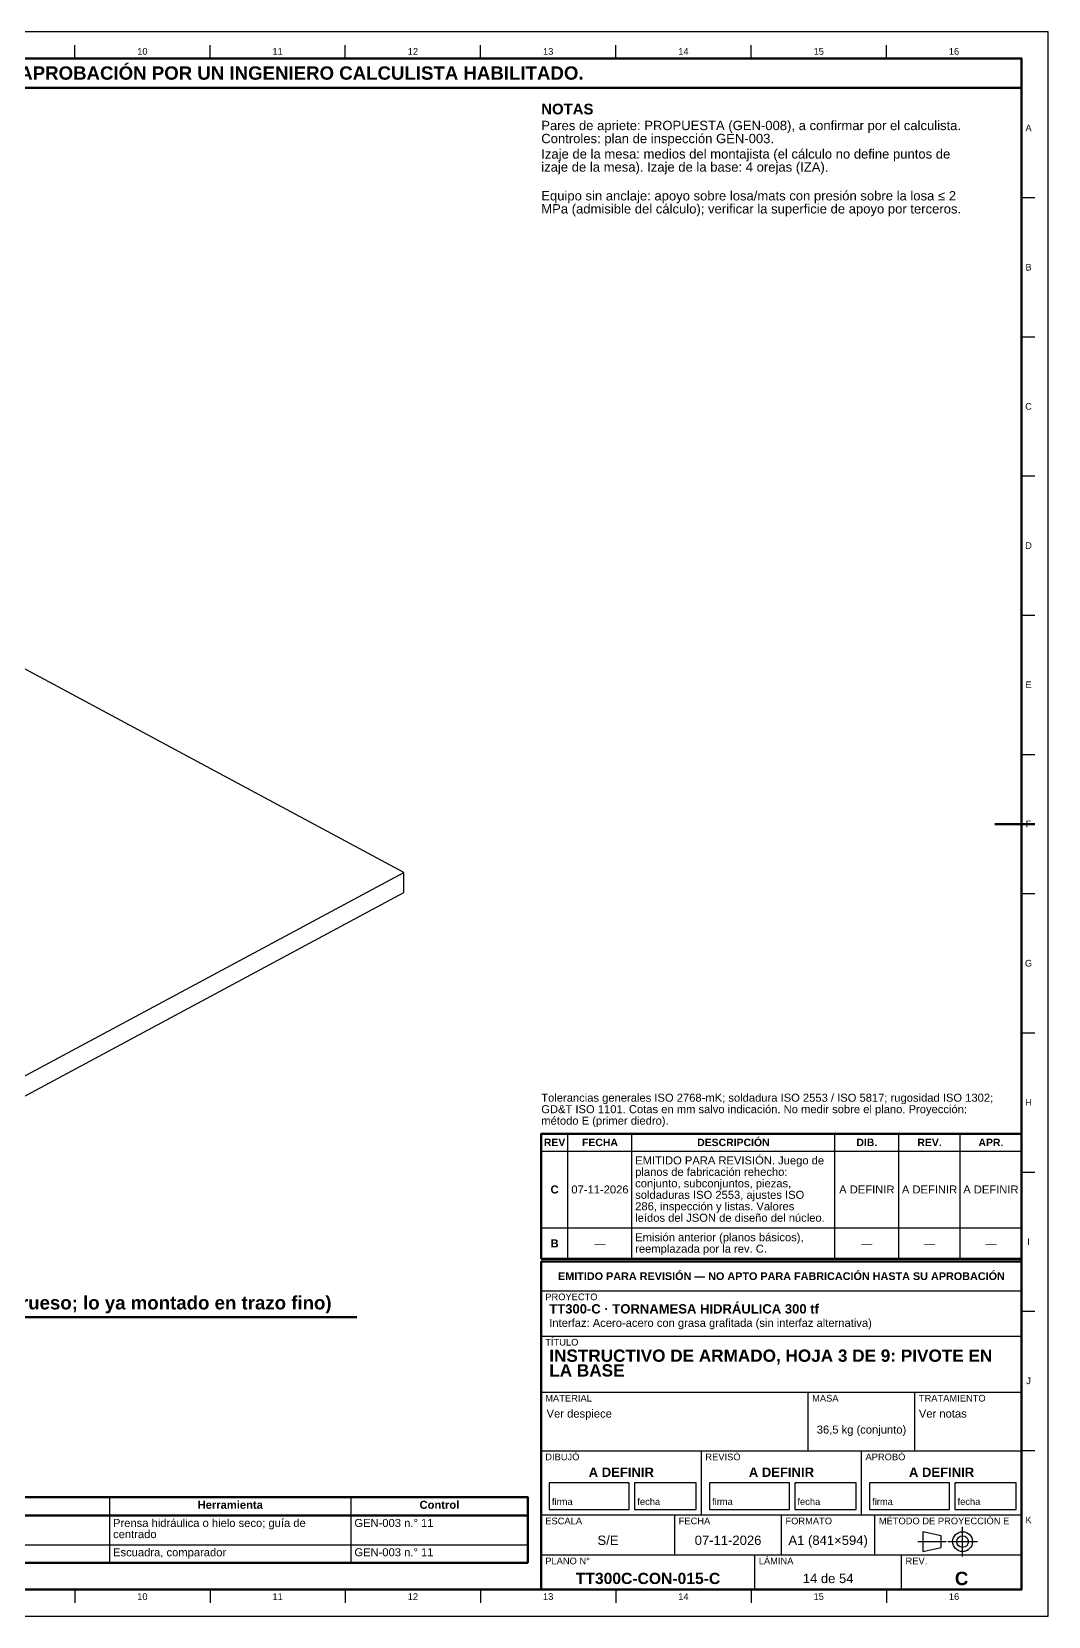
# Model space of a CAD drawing. Header units: millimetres. Extents: x 0 to 841, y 0 to 594.
# Drawn here: x 460 to 841, y 0 to 594 of the extents above; entities that cross this region are included whole.
import ezdxf
from ezdxf.enums import TextEntityAlignment as Align

# ---------------------------------------------------------------- set-up
doc = ezdxf.new("R2010")
doc.units = ezdxf.units.MM
doc.linetypes.add('EJE', pattern=[31, 20, -4, 3, -4])
for name, color, linetype, lineweight in [('EJE', 7, 'EJE', 25), ('FINA', 7, 'CONTINUOUS', 25), ('MARCO', 7, 'CONTINUOUS', 70), ('TXT', 7, 'CONTINUOUS', 25), ('VIS', 7, 'CONTINUOUS', 50)]:
    doc.layers.add(name, color=color, linetype=linetype, lineweight=lineweight)
doc.styles.add('STD', font='LiberationSans-Regular.ttf')
doc.styles.add('STDB', font='LiberationSans-Bold.ttf')

msp = doc.modelspace()

# ---------------------------------------------------------------- linework, layer by layer
at = {"layer": 'EJE'}
for p, q in [((808.88, 22.42), (808.88, 33.58)), ((792.14, 28), (802.68, 28)), ((803.3, 28), (814.46, 28))]:
    msp.add_line(p, q, dxfattribs=at)
at = {"layer": 'FINA'}
for p, q in [((476.19, 584), (476.19, 589)), ((526.88, 584), (526.88, 589)), ((577.56, 584), (577.56, 589)), ((628.25, 584), (628.25, 589)), ((678.94, 584), (678.94, 589)), ((729.62, 584), (729.62, 589)), ((780.31, 584), (780.31, 589)), ((831, 531.82), (836, 531.82)), ((831, 479.64), (836, 479.64)), ((831, 427.45), (836, 427.45)), ((831, 375.27), (836, 375.27)), ((831, 323.09), (836, 323.09)), ((831, 270.91), (836, 270.91)), ((831, 218.73), (836, 218.73)), ((661, 134), (661, 180.9)), ((685, 134), (685, 180.9)), ((761, 134), (761, 180.9)), ((785, 134), (785, 180.9)), ((808, 134), (808, 180.9)), ((651, 174.4), (831, 174.4)), ((831, 166.55), (836, 166.55)), ((651, 145.6), (831, 145.6)), ((651, 134), (831, 134)), ((651, 133), (831, 133)), ((651, 122), (831, 122)), ((831, 114.36), (836, 114.36)), ((651, 105), (831, 105)), ((651, 84), (831, 84)), ((751, 62), (751, 84)), ((791, 62), (791, 84)), ((651, 62), (831, 62)), ((711, 38), (711, 62)), ((771, 38), (771, 62)), ((831, 62.18), (836, 62.18)), ((489.24, 44.6), (489.24, 20)), ((579.68, 44.6), (579.68, 20)), ((25, 37.8), (646, 37.8)), ((651, 38), (831, 38)), ((701, 23), (701, 38)), ((741, 23), (741, 38)), ((776, 23), (776, 38)), ((25, 26.8), (646, 26.8)), ((651, 23), (831, 23)), ((731, 10), (731, 23)), ((786, 10), (786, 23)), ((476.19, 10), (476.19, 5)), ((526.88, 10), (526.88, 5)), ((577.56, 10), (577.56, 5)), ((628.25, 10), (628.25, 5)), ((678.94, 10), (678.94, 5)), ((729.62, 10), (729.62, 5)), ((780.31, 10), (780.31, 5))]:
    msp.add_line(p, q, dxfattribs=at)
for points in [[(0, 0), (841, 0), (841, 594), (0, 594)], [(654, 40), (684, 40), (684, 50), (654, 50)], [(686, 40), (709, 40), (709, 50), (686, 50)], [(714, 40), (744, 40), (744, 50), (714, 50)], [(746, 40), (769, 40), (769, 50), (746, 50)], [(774, 40), (804, 40), (804, 50), (774, 50)], [(806, 40), (829, 40), (829, 50), (806, 50)], [(794, 24.28), (800.82, 25.83), (800.82, 30.17), (794, 31.72)]]:
    msp.add_lwpolyline(points, close=True, dxfattribs=at)
for points in [[(599.5, 278.84), (365.37, 404.55)], [(335.5, 137.1), (599.5, 278.84)], [(599.5, 271.28), (599.5, 278.84)], [(335.5, 129.54), (599.5, 271.28)]]:
    msp.add_lwpolyline(points, dxfattribs=at)
for radius in [3.72, 2.17]:
    msp.add_circle((808.88, 28), radius, dxfattribs=at)
at = {"layer": 'MARCO'}
msp.add_line((836, 297), (821, 297), dxfattribs=at)
for points in [[(20, 10), (831, 10), (831, 584), (20, 584)], [(20, 573), (831, 573), (831, 584), (20, 584)], [(651, 134), (831, 134), (831, 180.9), (651, 180.9)], [(651, 10), (831, 10), (831, 133), (651, 133)]]:
    msp.add_lwpolyline(points, close=True, dxfattribs=at)
at = {"layer": 'VIS'}
for p, q in [((89.09, 112.14), (581.91, 112.14)), ((646, 44.6), (646, 20)), ((25, 20), (646, 20))]:
    msp.add_line(p, q, dxfattribs=at)
msp.add_lwpolyline([(25, 37.8), (646, 37.8), (646, 44.6), (25, 44.6)], close=True, dxfattribs=at)

# ---------------------------------------------------------------- texts
at = {"layer": 'TXT'}
for s, height, style, p in [('ESTOS PLANOS NO SON VÁLIDOS PARA FABRICACIÓN HASTA SU REVISIÓN Y APROBACIÓN POR UN INGENIERO CALCULISTA HABILITADO.', 5, 'STDB', (425.5, 578.5)), ('10', 2.5, 'STD', (501.53, 586.6)), ('11', 2.5, 'STD', (552.22, 586.6)), ('12', 2.5, 'STD', (602.91, 586.6)), ('13', 2.5, 'STD', (653.59, 586.6)), ('14', 2.5, 'STD', (704.28, 586.6)), ('15', 2.5, 'STD', (754.97, 586.6)), ('16', 2.5, 'STD', (805.66, 586.6)), ('A', 2.5, 'STD', (833.6, 557.91)), ('B', 2.5, 'STD', (833.6, 505.73)), ('C', 2.5, 'STD', (833.6, 453.55)), ('D', 2.5, 'STD', (833.6, 401.36)), ('E', 2.5, 'STD', (833.6, 349.18)), ('F', 2.5, 'STD', (833.6, 297)), ('G', 2.5, 'STD', (833.6, 244.82)), ('H', 2.5, 'STD', (833.6, 192.64)), ('REV', 2.8, 'STDB', (656, 177.65)), ('FECHA', 2.8, 'STDB', (673, 177.65)), ('DESCRIPCIÓN', 2.8, 'STDB', (723, 177.65)), ('DIB.', 2.8, 'STDB', (773, 177.65)), ('REV.', 2.8, 'STDB', (796.5, 177.65)), ('APR.', 2.8, 'STDB', (819.5, 177.65)), ('C', 3, 'STDB', (656, 160)), ('07-11-2026', 3, 'STD', (673, 160)), ('A DEFINIR', 3, 'STD', (773, 160)), ('A DEFINIR', 3, 'STD', (796.5, 160)), ('A DEFINIR', 3, 'STD', (819.5, 160)), ('B', 3, 'STDB', (656, 139.8)), ('—', 3, 'STD', (673, 139.8)), ('—', 3, 'STD', (773, 139.8)), ('—', 3, 'STD', (796.5, 139.8)), ('—', 3, 'STD', (819.5, 139.8)), ('I', 2.5, 'STD', (833.6, 140.45)), ('EMITIDO PARA REVISIÓN — NO APTO PARA FABRICACIÓN HASTA SU APROBACIÓN', 2.9, 'STDB', (741, 127.5)), ('J', 2.5, 'STD', (833.6, 88.27)), ('36,5 kg (conjunto)', 3, 'STD', (771, 70)), ('A DEFINIR', 3.5, 'STDB', (681, 54)), ('A DEFINIR', 3.5, 'STDB', (741, 54)), ('A DEFINIR', 3.5, 'STDB', (801, 54)), ('Herramienta', 3, 'STDB', (534.46, 41.8)), ('Control', 3, 'STDB', (612.84, 41.8)), ('K', 2.5, 'STD', (833.6, 36.09)), ('S/E', 3.5, 'STD', (676, 28.5)), ('07-11-2026', 3.5, 'STD', (721, 28.5)), ('A1 (841×594)', 3.5, 'STD', (758.5, 28.5)), ('TT300C-CON-015-C', 4.2, 'STDB', (691, 14.2)), ('14 de 54', 3.5, 'STD', (758.5, 14.2)), ('C', 5, 'STDB', (808.5, 14.2)), ('10', 2.5, 'STD', (501.53, 7.4)), ('11', 2.5, 'STD', (552.22, 7.4)), ('12', 2.5, 'STD', (602.91, 7.4)), ('13', 2.5, 'STD', (653.59, 7.4)), ('14', 2.5, 'STD', (704.28, 7.4)), ('15', 2.5, 'STD', (754.97, 7.4)), ('16', 2.5, 'STD', (805.66, 7.4))]:
    msp.add_text(s, height=height, dxfattribs=dict(at, style=style)).set_placement(p, align=Align.MIDDLE_CENTER)
for s, height, style, p in [('NOTAS', 4, 'STDB', (651, 567)), ('Pares de apriete: PROPUESTA (GEN-008), a confirmar por el calculista.', 3.5, 'STD', (651, 560.6)), ('Controles: plan de inspección GEN-003.', 3.5, 'STD', (651, 555.7)), ('Izaje de la mesa: medios del montajista (el cálculo no define puntos de', 3.5, 'STD', (651, 549.93)), ('izaje de la mesa). Izaje de la base: 4 orejas (IZA).', 3.5, 'STD', (651, 545.03)), ('Equipo sin anclaje: apoyo sobre losa/mats con presión sobre la losa ≤ 2', 3.5, 'STD', (651, 534.25)), ('MPa (admisible del cálculo); verificar la superficie de apoyo por terceros.', 3.5, 'STD', (651, 529.35)), ('EMITIDO PARA REVISIÓN. Juego de', 3, 'STD', (686.2, 172.4)), ('planos de fabricación rehecho:', 3, 'STD', (686.2, 168.1)), ('conjunto, subconjuntos, piezas,', 3, 'STD', (686.2, 163.8)), ('soldaduras ISO 2553, ajustes ISO', 3, 'STD', (686.2, 159.5)), ('286, inspección y listas. Valores', 3, 'STD', (686.2, 155.2)), ('leídos del JSON de diseño del núcleo.', 3, 'STD', (686.2, 150.9)), ('Emisión anterior (planos básicos),', 3, 'STD', (686.2, 143.6)), ('reemplazada por la rev. C.', 3, 'STD', (686.2, 139.3)), ('PROYECTO', 2.5, 'STD', (652.5, 121)), ('TT300-C · TORNAMESA HIDRÁULICA 300 tf', 3.5, 'STDB', (654, 117)), ('Interfaz: Acero-acero con grasa grafitada (sin interfaz alternativa)', 3, 'STD', (654, 111.5)), ('TÍTULO', 2.5, 'STD', (652.5, 104)), ('INSTRUCTIVO DE ARMADO, HOJA 3 DE 9: PIVOTE EN', 4.6, 'STDB', (654, 100)), ('LA BASE', 4.6, 'STDB', (654, 94.48)), ('MATERIAL', 2.5, 'STD', (652.5, 83)), ('Ver despiece', 3, 'STD', (653, 77.5)), ('MASA', 2.5, 'STD', (752.5, 83)), ('Ver notas', 3, 'STD', (792.5, 77.5)), ('TRATAMIENTO', 2.5, 'STD', (792.5, 83)), ('DIBUJÓ', 2.5, 'STD', (652.5, 61)), ('REVISÓ', 2.5, 'STD', (712.5, 61)), ('APROBÓ', 2.5, 'STD', (772.5, 61)), ('ESCALA', 2.5, 'STD', (652.5, 37)), ('FECHA', 2.5, 'STD', (702.5, 37)), ('FORMATO', 2.5, 'STD', (742.5, 37)), ('MÉTODO DE PROYECCIÓN E', 2.5, 'STD', (777.5, 37)), ('PLANO N°', 2.5, 'STD', (652.5, 22)), ('LÁMINA', 2.5, 'STD', (732.5, 22)), ('REV.', 2.5, 'STD', (787.5, 22))]:
    msp.add_text(s, height=height, dxfattribs=dict(at, style=style)).set_placement(p, align=Align.TOP_LEFT)
at = {"layer": 'TXT', "style": 'STD'}
for s, height, p in [('Tolerancias generales ISO 2768-mK; soldadura ISO 2553 / ISO 5817; rugosidad ISO 1302;', 3, (651, 192)), ('GD&T ISO 1101. Cotas en mm salvo indicación. No medir sobre el plano. Proyección:', 3, (651, 187.7)), ('método E (primer diedro).', 3, (651, 183.4)), ('firma', 2.5, (655, 41)), ('fecha', 2.5, (687, 41)), ('firma', 2.5, (715, 41)), ('fecha', 2.5, (747, 41)), ('firma', 2.5, (775, 41)), ('fecha', 2.5, (807, 41))]:
    msp.add_text(s, height=height, dxfattribs=at).set_placement(p, align=Align.BOTTOM_LEFT)
at = {"layer": 'TXT', "style": 'STDB'}
msp.add_text('3. PIVOTE EN LA BASE (vista local: plancha base recortada alrededor del collar) (piezas del paso en trazo grueso; lo ya montado en trazo fino)', height=5, dxfattribs=at).set_placement((335.5, 113.54), align=Align.BOTTOM_CENTER)
at = {"layer": 'TXT', "style": 'STD'}
for s, p in [('Prensa hidráulica o hielo seco; guía de', (490.54, 35)), ('GEN-003 n.° 11', (580.98, 35)), ('centrado', (490.54, 30.8)), ('Escuadra, comparador', (490.54, 24)), ('GEN-003 n.° 11', (580.98, 24))]:
    msp.add_text(s, height=3, dxfattribs=at).set_placement(p, align=Align.MIDDLE_LEFT)

doc.saveas('drawing.dxf')
